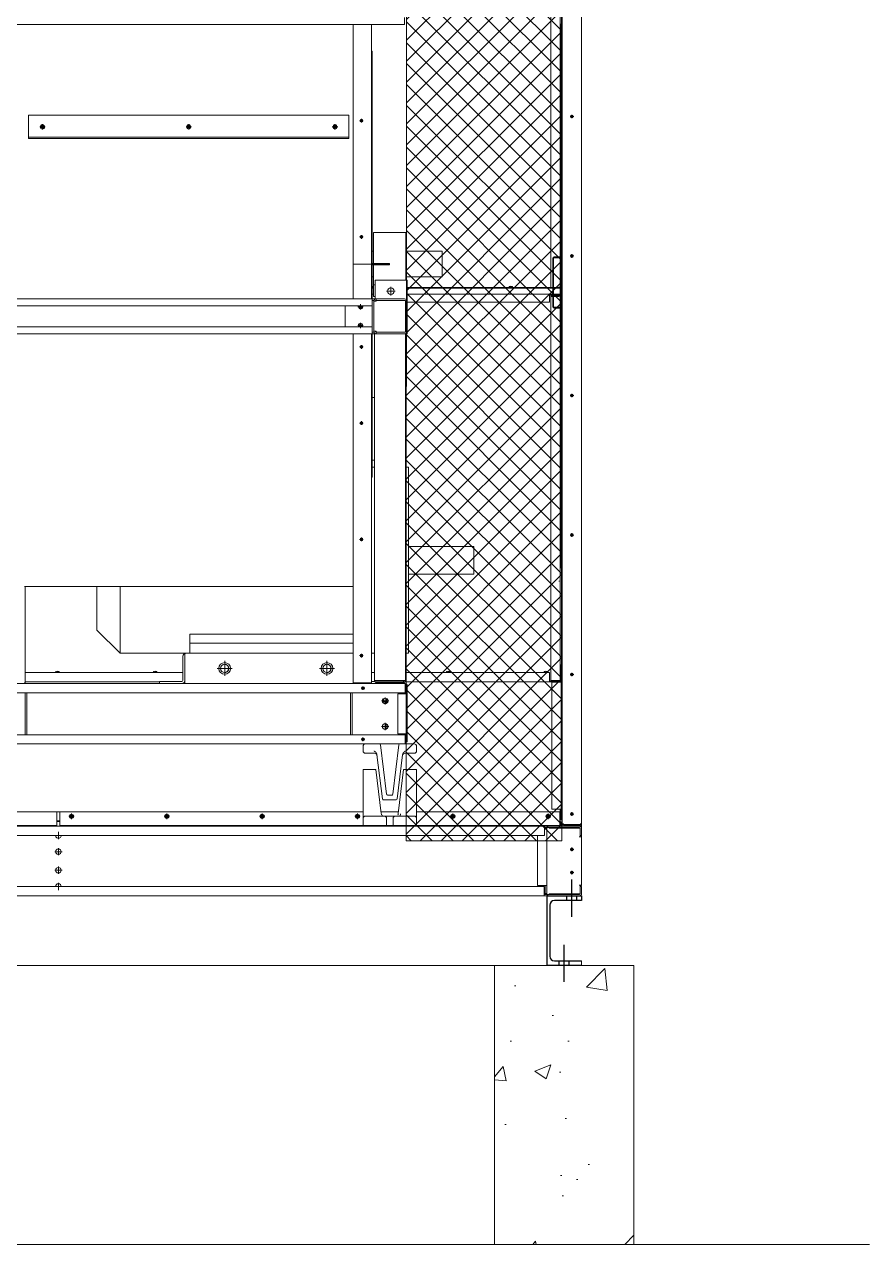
# Model space of a CAD drawing. Header units: millimetres. Extents: x 17797 to 47204, y 13896 to 34691.
# Drawn here: x 38800 to 40617, y 20729 to 23353 of the extents above; entities that cross this region are included whole.
import ezdxf

# ---------------------------------------------------------------- set-up
doc = ezdxf.new("R2010")
doc.units = ezdxf.units.MM
doc.linetypes.add('CENTERX2', pattern=[4, 2.5, -0.5, 0.5, -0.5])
doc.layers.add('냉각탑_기초', color=23, linetype='Continuous')

# ---------------------------------------------------------------- blocks, each defined once
blk = doc.blocks.new('2')
at = {"lineweight": 5}
h = blk.add_hatch(dxfattribs=at)
h.set_pattern_fill('ANSI37', scale=10)
h.set_pattern_definition([(45, (-1211599.89, -466736.474), (-22.4506403, 22.4506403), []), (135, (-1211599.89, -466736.474), (-22.4506403, -22.4506403), [])])
h.paths.add_polyline_path([(39955.9, 21597.1), (39952.1, 23550.3), (39622.1, 23550.3), (39620.7, 21597.1)])
at = {"color": 7, "lineweight": 20, "ltscale": 0.280701}
for p, q in [((39956.3, 21634), (39956.3, 24675.8)), ((39998.3, 21634), (39998.3, 24675.8)), ((39932.1, 22787.5), (39932.1, 23548.8)), ((39952.1, 23550.3), (39952.1, 22852.9)), ((39954.7, 23071.5), (39954.7, 23449.1)), ((39617.1, 23367.9), (39617.1, 23352.9)), ((37079.5, 23352.9), (39617.1, 23352.9)), ((39506.8, 23352.9), (39506.8, 22762.7)), ((39546.8, 23352.9), (39546.8, 22837.5)), ((39546.8, 23295.5), (39548, 23295.5)), ((39548, 23295.5), (39548, 23293.9)), ((39548, 23293.9), (39548, 22839.1)), ((39498, 23157.5), (38809, 23157.5)), ((38809, 23107.5), (38809, 23157.5)), ((39498, 23157.5), (39498, 23112.7)), ((39520.9, 23145.9), (39528.7, 23145.9)), ((39524.8, 23149.8), (39524.8, 23142)), ((39973.4, 23154.9), (39981.2, 23154.9)), ((39977.3, 23158.8), (39977.3, 23151)), ((38833.2, 23132.5), (38844.9, 23132.5)), ((38839, 23138.4), (38839, 23126.7)), ((38839, 23136.4), (38839, 23128.6)), ((39147.7, 23132.5), (39159.4, 23132.5)), ((39153.5, 23138.4), (39153.5, 23126.7)), ((39153.5, 23136.4), (39153.5, 23128.6)), ((39462.2, 23132.5), (39473.9, 23132.5)), ((39468, 23138.4), (39468, 23126.7)), ((39468, 23136.4), (39468, 23128.6)), ((38809, 23110.7), (39498, 23110.7)), ((38809, 23107.5), (39498, 23107.5)), ((39498, 23112.7), (39498, 23107.5)), ((39954.3, 22976.8), (39954.3, 23069.8)), ((39956.3, 23069.8), (39954.3, 23069.8)), ((39956.3, 22976.8), (39954.3, 22976.8)), ((39954.7, 22891.3), (39954.7, 22975.2)), ((39520.9, 22895.9), (39528.7, 22895.9)), ((39524.8, 22899.8), (39524.8, 22892)), ((39550.5, 22839.1), (39550.5, 22905.7)), ((39620.5, 22905.7), (39550.5, 22905.7)), ((39620.5, 22837.5), (39620.5, 22905.7)), ((39954.7, 22854.4), (39954.7, 22891.3)), ((39954.7, 22891.3), (39956.3, 22891.3)), ((39548, 22865), (39550.5, 22865)), ((39620.5, 22865), (39698.3, 22865)), ((39698.3, 22865), (39698.3, 22813.4)), ((39977.3, 22858.8), (39977.3, 22851)), ((39506.8, 22837.5), (39544, 22837.5)), ((39546.8, 22837.5), (39544, 22837.5)), ((39546.8, 22837.5), (39546.8, 22762.7)), ((39585.2, 22839.1), (39548, 22839.1)), ((39585.2, 22837.5), (39548, 22837.5)), ((39585.2, 22835.9), (39548, 22835.9)), ((39548, 22835.9), (39548, 22762.7)), ((39550.5, 22835.9), (39550.5, 22792.7)), ((39585.2, 22839.1), (39585.2, 22835.9)), ((39620.5, 22837.5), (39620.5, 22802.7)), ((39936.3, 22746), (39936.3, 22849.8)), ((39937.9, 22746), (39937.9, 22849.8)), ((39953.2, 22852.9), (39939.4, 22852.9)), ((39953.2, 22851.3), (39939.4, 22851.3)), ((39952.1, 22851.3), (39952.1, 22789.9)), ((39954.7, 22744.1), (39954.7, 22851.7)), ((39973.4, 22854.9), (39981.2, 22854.9)), ((39548, 22810), (39550.5, 22810)), ((39623, 22802.7), (39554.5, 22802.7)), ((39554.5, 22762.3), (39554.5, 22802.7)), ((39620.5, 22810), (39698.3, 22810)), ((39623, 22757.5), (39623, 22802.7)), ((39698.3, 22813.4), (39698.3, 22810)), ((39548, 22787.4), (39550.5, 22787.4)), ((39548, 22786), (39550.5, 22786)), ((39554.5, 22792.7), (39550.5, 22792.7)), ((39550.5, 22767.7), (39550.5, 22792.7)), ((39578.9, 22779.2), (39597.1, 22779.2)), ((39588, 22788.3), (39588, 22770.1)), ((39623, 22787.4), (39936.3, 22787.4)), ((39623, 22786), (39936.3, 22786)), ((39936.3, 22787.5), (39932.1, 22787.5)), ((39948.6, 22787.5), (39937.9, 22787.5)), ((39937.9, 22787.4), (39952.1, 22787.4)), ((39937.9, 22786), (39952.1, 22786)), ((39950.1, 22787.4), (39950.1, 22787.7)), ((39952.1, 22787.4), (39952.1, 22789.9)), ((39952.1, 22786), (39952.1, 22787.4)), ((39952.1, 22786), (39952.1, 22773.9)), ((37148.5, 22762.7), (39548.1, 22762.7)), ((39523, 22751.5), (39523, 22739.8)), ((39550.5, 22772.8), (39548, 22772.8)), ((39548.1, 22762.7), (39549.8, 22762.7)), ((39548.1, 22762.7), (39548.1, 22757.5)), ((39548.1, 22759.5), (39551.3, 22759.5)), ((39548.1, 22702.7), (39548.1, 22757.5)), ((39549.8, 22762.7), (39554.5, 22762.7)), ((39554.5, 22767.7), (39550.5, 22767.7)), ((39551.3, 22690.9), (39551.3, 22759.5)), ((39556.5, 22757.5), (39551.3, 22757.5)), ((39554.5, 22762.7), (39556, 22762.7)), ((39617.8, 22762.7), (39556.5, 22762.7)), ((39556.5, 22762.7), (39556.5, 22757.5)), ((39556.5, 22759.5), (39619.8, 22759.5)), ((39619.8, 22759.5), (39619.8, 22690.9)), ((39936.3, 22772.8), (39623, 22772.8)), ((39623, 22702.7), (39623, 22757.5)), ((39929, 22755.3), (39623, 22755.3)), ((39929, 22755.3), (39929, 22772)), ((39929, 22772), (39936.3, 22772)), ((39936.3, 22770.9), (39929, 22770.9)), ((39932.1, 22768.7), (39936.3, 22768.7)), ((39932.1, 22768.7), (39932.1, 22767.7)), ((39932.1, 22767.7), (39936.3, 22767.7)), ((39932.1, 22155.6), (39932.1, 22767.7)), ((39952.1, 22772.8), (39937.9, 22772.8)), ((39937.9, 22772), (39949, 22772)), ((39949, 22770.9), (39937.9, 22770.9)), ((39937.9, 22768.7), (39949, 22768.7)), ((39937.9, 22767.7), (39949, 22767.7)), ((39949, 22772.8), (39949, 22772)), ((39949, 22770.9), (39949, 22772)), ((39950.5, 22769.8), (39950.5, 22772.8)), ((39952.1, 22769.8), (39952.1, 22773.9)), ((39952.1, 22769.8), (39952.1, 22744.5)), ((39548.1, 22747.7), (37148.5, 22747.7)), ((39489.8, 22747.7), (39489.8, 22702.7)), ((39517.2, 22745.6), (39528.9, 22745.6)), ((39623, 22747.7), (39619.8, 22747.7)), ((39953.2, 22744.5), (39939.4, 22744.5)), ((39953.2, 22742.9), (39939.4, 22742.9)), ((39952.1, 22742.9), (39952.1, 22157.7)), ((39954.7, 22741.4), (39954.7, 22741.4)), ((39954.7, 22741.4), (39954.7, 22704.5)), ((37148.5, 22702.7), (39548.1, 22702.7)), ((39517.2, 22705.6), (39528.9, 22705.6)), ((39523, 22711.5), (39523, 22699.8)), ((39548.1, 22687.7), (39548.1, 22702.7)), ((39623, 22702.7), (39619.8, 22702.7)), ((39623, 22702.7), (39623, 22692.9)), ((39954.7, 22642.1), (39954.7, 22704.5)), ((39954.7, 22704.5), (39956.3, 22704.5)), ((39548.1, 22687.7), (37148.5, 22687.7)), ((39506.8, 22687.7), (39506.8, 21937.1)), ((39546.8, 22687.7), (39546.8, 21938.3)), ((39548, 22687.7), (39548.3, 22687.7)), ((39548, 22687.7), (39548, 22584.7)), ((39551.3, 22690.9), (39548.1, 22690.9)), ((39549.8, 22687.7), (39548.1, 22687.7)), ((39548.3, 22687.7), (39549.8, 22687.7)), ((39549.8, 22687.7), (39554.5, 22687.7)), ((39549.8, 22687.7), (39549.8, 22687.7)), ((39549.8, 22687.7), (39552.8, 22687.7)), ((39556.5, 22692.9), (39551.3, 22692.9)), ((39552.8, 22687.7), (39552.8, 21942.2)), ((39554.5, 22687.7), (39554.5, 22688.1)), ((39556.5, 22687.7), (39554.5, 22687.7)), ((39554.5, 22687.7), (39556, 22687.7)), ((39556, 22687.7), (39556.5, 22687.7)), ((39556.5, 22692.9), (39556.5, 22687.7)), ((39556.5, 22690.9), (39617.8, 22690.9)), ((39619.8, 22690.9), (39556.5, 22690.9)), ((39617.8, 22687.7), (39556.5, 22687.7)), ((39623, 22687.7), (39617.8, 22687.7)), ((39617.8, 22687.7), (39623, 22687.7)), ((39619.8, 22687.7), (39619.8, 21942.2)), ((39623, 22687.7), (39619.8, 22687.7)), ((39623, 22687.7), (39623, 22692.9)), ((39520.9, 22659.5), (39528.7, 22659.5)), ((39524.8, 22663.4), (39524.8, 22655.6)), ((39954.3, 22547.5), (39954.3, 22640.5)), ((39956.3, 22640.5), (39954.3, 22640.5)), ((39548, 22584.7), (39548, 22379.5)), ((39552.8, 22550.5), (39548, 22550.5)), ((39956.3, 22547.5), (39954.3, 22547.5)), ((39954.7, 22415.1), (39954.7, 22545.8)), ((39973.4, 22554.9), (39981.2, 22554.9)), ((39977.3, 22558.8), (39977.3, 22551)), ((39520.9, 22495.5), (39528.7, 22495.5)), ((39524.8, 22499.4), (39524.8, 22491.6)), ((39548, 22415.5), (39552.8, 22415.5)), ((39954.3, 22315.1), (39954.3, 22415.1)), ((39956.3, 22415.1), (39954.3, 22415.1)), ((39548, 22400.5), (39552.8, 22400.5)), ((39619.8, 22400.5), (39626.3, 22400.5)), ((39626.3, 22400.5), (39626.3, 22000.5)), ((39546.8, 22379.5), (39548, 22379.5)), ((39956.3, 22315.1), (39954.3, 22315.1)), ((39954.7, 21775.4), (39954.7, 22315.1)), ((39973.4, 22254.9), (39981.2, 22254.9)), ((39977.3, 22258.8), (39977.3, 22251)), ((39520.9, 22245.5), (39528.7, 22245.5)), ((39524.8, 22249.4), (39524.8, 22241.6)), ((39626.3, 22230.5), (39766.3, 22230.5)), ((39766.3, 22230.5), (39766.3, 22200.5)), ((39766.3, 22200.5), (39766.3, 22170.5)), ((39626.3, 22170.5), (39766.3, 22170.5)), ((39932.1, 21942.1), (39932.1, 22155.8)), ((39950.5, 22155.8), (39950.5, 22155.8)), ((39952.1, 22155.8), (39952.1, 22157.7)), ((39952.1, 22155.8), (39952.1, 21942.1)), ((38800.2, 22144), (39506.8, 22144)), ((38802.2, 22144), (38802.2, 21937.7)), ((38956.3, 22144), (38956.3, 22050.5)), ((39006.3, 22144), (39006.3, 22000.5)), ((38956.3, 22050.5), (39006.3, 22000.5)), ((39506.8, 22041.8), (39155.8, 22041.8)), ((39155.8, 22041.8), (39155.8, 22022.5)), ((39506.8, 22022.5), (39155.8, 22022.5)), ((39155.8, 22022.5), (39155.8, 22000.5)), ((39006.3, 22000.5), (39147.3, 22000.5)), ((39140.8, 21942), (39140.8, 21994)), ((39145.3, 21997.5), (39144.1, 21999.7)), ((39145.3, 21935.5), (39145.3, 21999.7)), ((39145.3, 21994), (39145.3, 21942)), ((39506.8, 22000.5), (39147.3, 22000.5)), ((39520.9, 21995.5), (39528.7, 21995.5)), ((39524.8, 21999.4), (39524.8, 21991.6)), ((39546.8, 22000.5), (39552.8, 22000.5)), ((39619.8, 22000.5), (39626.3, 22000.5)), ((39214.6, 21968), (39247.1, 21968)), ((39230.8, 21984.3), (39230.8, 21951.8)), ((39434.6, 21968), (39467.1, 21968)), ((39450.8, 21984.3), (39450.8, 21951.8)), ((39952.3, 21978.9), (39952.1, 21978.9)), ((39952.3, 21975.5), (39952.3, 21978.9)), ((39952.3, 21975.5), (39954.3, 21975.5)), ((39952.3, 21975.5), (39952.3, 21943.9)), ((39954.3, 21975.5), (39954.3, 21938.5)), ((39956.3, 21983.7), (39956.3, 21983.7)), ((39956.3, 21983.7), (39956.3, 21983.7)), ((39956.3, 21983.7), (39956.3, 21983.7)), ((39956.3, 21983.7), (39956.3, 21983.7)), ((39956.3, 21975.6), (39956.3, 21975.5)), ((39956.3, 21975.5), (39956.3, 21975.5)), ((38800.2, 21937.7), (38802.2, 21937.7)), ((38800.2, 21937.1), (38802.2, 21937.1)), ((38802.2, 21959), (39140.8, 21959)), ((38802.2, 21938.9), (39090.8, 21938.9)), ((38802.2, 21937.7), (38802.2, 21937.1)), ((38802.2, 21935.5), (38802.2, 21937.1)), ((39138.8, 21940), (39090.8, 21940)), ((39090.8, 21935.5), (39090.8, 21940)), ((39144.6, 21938.9), (39145.3, 21938.9)), ((39506.8, 21937.1), (39544, 21937.1)), ((39506.8, 21937.1), (39506.8, 21935.5)), ((39544, 21937.1), (39546.8, 21937.1)), ((39546.8, 21959), (39552.8, 21959)), ((39553.4, 21940), (39546.8, 21940)), ((39546.8, 21938.3), (39546.8, 21937.1)), ((39552.8, 21942.2), (39557.5, 21942.2)), ((39615.1, 21942.2), (39557.5, 21942.2)), ((39557.5, 21940.7), (39615.1, 21940.7)), ((39557.5, 21937.5), (39615.1, 21937.5)), ((39590.8, 21937.5), (39590.8, 21935.5)), ((39619.8, 21942.2), (39615.1, 21942.2)), ((39615.1, 21937.5), (39615.1, 21940.7)), ((39618.5, 21938.9), (39949, 21938.9)), ((39619.8, 21959), (39929, 21959)), ((39929, 21939), (39929, 21959)), ((39929, 21940.6), (39949, 21940.6)), ((39949, 21939), (39929, 21939)), ((39932.1, 21942.1), (39949, 21942.1)), ((39932.1, 21942.1), (39949, 21942.1)), ((39934.3, 21938.5), (39934.3, 21665.3)), ((39934.3, 21938.5), (39950.9, 21938.5)), ((39949, 21942), (39949, 21940.6)), ((39949, 21940.6), (39949, 21939)), ((39949, 21939), (39949, 21938.9)), ((39950.5, 21942.1), (39950.5, 21942)), ((39950.9, 21938.5), (39954.3, 21938.5)), ((39952.3, 21943.9), (39952.1, 21943.9)), ((39952.1, 21942.1), (39952.1, 21942)), ((39952.3, 21938.5), (39952.3, 21943.9)), ((39954.3, 21938.5), (39954.3, 21643.3)), ((39973.4, 21954.9), (39981.2, 21954.9)), ((39977.3, 21958.8), (39977.3, 21951)), ((39618.6, 21915.5), (37193.4, 21915.5)), ((38763, 21935.5), (38802.2, 21935.5)), ((39618.6, 21935.5), (38802.2, 21935.5)), ((38802.2, 21915.5), (38802.2, 21825.5)), ((38805.4, 21915.5), (38805.4, 21825.5)), ((39501.6, 21915.5), (39501.6, 21825.5)), ((39504.8, 21915.5), (39504.8, 21825.5)), ((39544, 21935.5), (39506.8, 21935.5)), ((39524.3, 21925.5), (39532.1, 21925.5)), ((39528.2, 21929.4), (39528.2, 21921.6)), ((39546.2, 21936.6), (39546.6, 21936.5)), ((39603.3, 21827.5), (39603.3, 21913.5)), ((39603.3, 21913.5), (39618.6, 21913.5)), ((39618.6, 21930.8), (39618.6, 21935.5)), ((39618.6, 21930.8), (39623.3, 21930.8)), ((39618.6, 21930.8), (39618.6, 21915.5)), ((39618.6, 21913.5), (39623.3, 21913.5)), ((39620.1, 21913.5), (39620.1, 21930.8)), ((39623.3, 21827.5), (39623.3, 21930.8)), ((39568, 21898), (39583.6, 21898)), ((39572, 21896.1), (39572, 21902.6)), ((39581.5, 21896.1), (39572, 21896.1)), ((39574.6, 21895.3), (39574.6, 21896.1)), ((39574.6, 21895.3), (39581.2, 21895.3)), ((39575.8, 21905.8), (39575.8, 21890.2)), ((39577.8, 21894.7), (39577.8, 21892.4)), ((39578.9, 21896.1), (39578.9, 21903.2)), ((39568, 21843), (39583.6, 21843)), ((39575.8, 21850.8), (39575.8, 21835.2)), ((39577.8, 21848.7), (39577.8, 21837.4)), ((37193.4, 21825.5), (39618.6, 21825.5)), ((39524.3, 21815.5), (39532.1, 21815.5)), ((39528.2, 21819.4), (39528.2, 21811.6)), ((39618.6, 21827.5), (39603.3, 21827.5)), ((39618.6, 21827.5), (39623.3, 21827.5)), ((39618.6, 21825.5), (39618.6, 21805.5)), ((39618.6, 21810.2), (39620.1, 21810.2)), ((39620.1, 21810.2), (39620.1, 21827.5)), ((39623.3, 21810.2), (39620.1, 21810.2)), ((39623.3, 21827.5), (39623.3, 21810.2)), ((37193.4, 21805.5), (39618.6, 21805.5)), ((39528.3, 21800.5), (39528.3, 21790.5)), ((39533.3, 21785.5), (39538.3, 21785.5)), ((39538.3, 21785.5), (39553.4, 21785.5)), ((39569.9, 21687.3), (39558.2, 21782.5)), ((39579.1, 21697.3), (39566, 21803.8)), ((39605.6, 21803.8), (39592.5, 21697.3)), ((39601.8, 21687.3), (39613.5, 21782.5)), ((39633.3, 21785.5), (39618.3, 21785.5)), ((39618.6, 21805.5), (39633.3, 21805.5)), ((39633.3, 21805.5), (39638.3, 21805.5)), ((39633.3, 21785.5), (39638.3, 21785.5)), ((39643.3, 21800.5), (39643.3, 21790.5)), ((39956.3, 21775.4), (39954.7, 21775.4)), ((39955.3, 21775.4), (39955.3, 21738.9)), ((39528.3, 21630.5), (39528.3, 21750.5)), ((39528.3, 21750.5), (39533.3, 21750.5)), ((39533.3, 21750.5), (39551, 21750.5)), ((39556.1, 21750.5), (39551, 21750.5)), ((39567.6, 21656.1), (39556.1, 21750.5)), ((39604, 21656.1), (39615.6, 21750.5)), ((39615.6, 21750.5), (39620.6, 21750.5)), ((39643.3, 21750.5), (39620.6, 21750.5)), ((39643.3, 21750.5), (39643.3, 21655.5)), ((39955.3, 21738.9), (39954.3, 21738.9)), ((39954.3, 21732.4), (39954.6, 21731.9)), ((39954.6, 21738.4), (39954.6, 21731.9)), ((39955.3, 21733.4), (39954.6, 21731.9)), ((39955.3, 21733.4), (39955.3, 21738.4)), ((39955.3, 21733.4), (39956.1, 21731.9)), ((39956.1, 21738.5), (39956.1, 21731.9)), ((39956.3, 21732.5), (39956.1, 21731.9)), ((39571.9, 21685.5), (39599.8, 21685.5)), ((39581.1, 21695.5), (39590.6, 21695.5)), ((39954.3, 21695.5), (39954.6, 21695.9)), ((39954.3, 21686.4), (39954.6, 21685.9)), ((39954.6, 21685.9), (39954.6, 21695.9)), ((39955.3, 21694.4), (39954.6, 21695.9)), ((39955.3, 21687.4), (39954.6, 21685.9)), ((39955.3, 21694.4), (39956.1, 21695.9)), ((39955.3, 21694.4), (39955.3, 21687.4)), ((39955.3, 21687.4), (39956.1, 21685.9)), ((39956.1, 21685.9), (39956.1, 21695.9)), ((39956.3, 21695.4), (39956.1, 21695.9)), ((39956.3, 21686.5), (39956.1, 21685.9)), ((37826.3, 21659.9), (38870.3, 21659.9)), ((38876.3, 21659.9), (38870.3, 21659.9)), ((38870.3, 21659.9), (38870.3, 21628.9)), ((39528.3, 21659.9), (38876.3, 21659.9)), ((38876.3, 21659.9), (38876.3, 21628.9)), ((38895.5, 21649.9), (38907.2, 21649.9)), ((38901.3, 21655.8), (38901.3, 21644.1)), ((39100.5, 21649.9), (39112.2, 21649.9)), ((39106.3, 21655.8), (39106.3, 21644.1)), ((39305.5, 21649.9), (39317.2, 21649.9)), ((39311.3, 21655.8), (39311.3, 21644.1)), ((39510.5, 21649.9), (39522.2, 21649.9)), ((39516.3, 21655.8), (39516.3, 21644.1)), ((39533.3, 21650.5), (39538.3, 21650.5)), ((39538.3, 21650.5), (39573.8, 21650.5)), ((39604.5, 21659.9), (39567.2, 21659.9)), ((39567.6, 21656.1), (39567.8, 21654.9)), ((39573.8, 21650.5), (39597.8, 21650.5)), ((39638.3, 21650.5), (39597.8, 21650.5)), ((39598.9, 21650.5), (39598.9, 21650.5)), ((39602.2, 21651.7), (39602.1, 21651.7)), ((39604, 21656.1), (39603.9, 21654.9)), ((39609, 21655.5), (39607.8, 21650.5)), ((39951.3, 21659.9), (39643.3, 21659.9)), ((39643.3, 21645.5), (39643.3, 21655.5)), ((39715.5, 21649.9), (39727.2, 21649.9)), ((39721.3, 21655.8), (39721.3, 21644.1)), ((39920.5, 21649.9), (39932.2, 21649.9)), ((39926.3, 21655.8), (39926.3, 21644.1)), ((39954.3, 21665.3), (39934.3, 21665.3)), ((39952.3, 21659.9), (39951.3, 21659.9)), ((39951.3, 21659.9), (39951.3, 21628.9)), ((39952.3, 21659.9), (39952.3, 21665.3)), ((39952.3, 21659.9), (39952.3, 21643.3)), ((39973.4, 21654.9), (39981.2, 21654.9)), ((39977.3, 21658.8), (39977.3, 21651)), ((36703.5, 21628.9), (39993.1, 21628.9)), ((37826.3, 21630.5), (38870.3, 21630.5)), ((38870.3, 21639.9), (38876.3, 21639.9)), ((38876.3, 21638.9), (38870.3, 21638.9)), ((38876.3, 21630.5), (39951.3, 21630.5)), ((39578.8, 21630.5), (39578.8, 21645.5)), ((39592.8, 21630.5), (39592.8, 21645.5)), ((39643.3, 21630.5), (39643.3, 21645.5)), ((39918.6, 21628.9), (39918.6, 21623.7)), ((39918.6, 21625.7), (39920.1, 21625.7)), ((39923.3, 21623.7), (39918.6, 21623.7)), ((39918.6, 21623.7), (39918.6, 21608.9)), ((39920.1, 21623.7), (39920.1, 21625.7)), ((39920.1, 21625.7), (39923.3, 21625.7)), ((39923.3, 21625.7), (39923.3, 21623.8)), ((39923.3, 21623.7), (39923.3, 21484.1)), ((39924, 21625.7), (39928.5, 21625.7)), ((39924.3, 21626.7), (39925.6, 21625.7)), ((39928.5, 21625.7), (39993.1, 21625.7)), ((39928.5, 21624.8), (39928.5, 21625.7)), ((39995.1, 21624.8), (39928.5, 21624.8)), ((39951.3, 21639.9), (39952.3, 21639.9)), ((39952.3, 21638.9), (39951.3, 21638.9)), ((39954.3, 21643.3), (39952.3, 21643.3)), ((39952.3, 21643.3), (39952.3, 21639.9)), ((39952.3, 21628.9), (39952.3, 21638.9)), ((39952.3, 21624.8), (39952.3, 21625.7)), ((39954.3, 21628.9), (39954.3, 21635.5)), ((39954.3, 21624.8), (39954.3, 21625.7)), ((39956.3, 21634), (39956.3, 21628.9)), ((39956.3, 21634), (39959.4, 21634)), ((39956.3, 21625.7), (39956.3, 21624.8)), ((39959.4, 21630.9), (39959.4, 21634)), ((39998.3, 21632.5), (39959.4, 21632.5)), ((39998.3, 21632.5), (39959.4, 21632.5)), ((39998.3, 21630.9), (39959.4, 21630.9)), ((39995.1, 21624.8), (39995.1, 21605.7)), ((39998.3, 21634), (39995.2, 21634)), ((39998.3, 21634), (39998.3, 21623.7)), ((39998.3, 21623.7), (39998.3, 21608.9)), ((39918.6, 21608.9), (36778, 21608.9)), ((38865.5, 21608.9), (38881.1, 21608.9)), ((38873.3, 21616.7), (38873.3, 21601.1)), ((39903.3, 21500.9), (39903.3, 21608.9)), ((39998.3, 21605.7), (39993.1, 21605.7)), ((39998.3, 21608.9), (39995.1, 21608.9)), ((39998.3, 21608.9), (39998.3, 21605.7)), ((39998.3, 21605.7), (39998.3, 21502.1)), ((38865.5, 21573.9), (38881.1, 21573.9)), ((38873.3, 21581.7), (38873.3, 21566.1)), ((39973.4, 21578.9), (39981.2, 21578.9)), ((39974.7, 21577.5), (39977.9, 21581.9)), ((39977.3, 21582.8), (39977.3, 21575)), ((38865.5, 21533.9), (38881.1, 21533.9)), ((38873.3, 21541.7), (38873.3, 21526.1)), ((39973.4, 21528.9), (39981.2, 21528.9)), ((39977.3, 21532.8), (39977.3, 21525)), ((36778.5, 21498.9), (39918.1, 21498.9)), ((38865.5, 21498.9), (38881.1, 21498.9)), ((38873.3, 21506.7), (38873.3, 21491.1)), ((39923.3, 21500.9), (39903.3, 21500.9)), ((39918.1, 21498.9), (39918.1, 21484.1)), ((39920.1, 21482.1), (39920.1, 21500.9)), ((39993.1, 21502.1), (39998.3, 21502.1)), ((39995.1, 21502.1), (39995.1, 21483)), ((39995.1, 21500.9), (39998.3, 21500.9)), ((39998.3, 21498.9), (39995.1, 21498.9)), ((39996.3, 21500.9), (39996.3, 21498.9)), ((39998.3, 21502.1), (39998.3, 21500.9)), ((39998.3, 21498.9), (39998.3, 21484.1)), ((36778.5, 21478.9), (39918.1, 21478.9)), ((39918.1, 21484.1), (39918.1, 21478.9)), ((39918.1, 21484.1), (39920.1, 21484.1)), ((39918.1, 21482.1), (39923.3, 21482.1)), ((39928.5, 21478.9), (39918.1, 21478.9)), ((39923.3, 21483.6), (39920.1, 21483.6)), ((39923.3, 21484), (39923.3, 21482.1)), ((39924, 21482.1), (39928.5, 21482.1)), ((39924.3, 21481.2), (39925.6, 21482.1)), ((39928.5, 21483), (39928.5, 21482.1)), ((39928.5, 21483), (39995.1, 21483)), ((39928.5, 21482.1), (39993.1, 21482.1)), ((39993.1, 21478.9), (39928.5, 21478.9)), ((39954.3, 21482.3), (39950.9, 21482.3)), ((39952.3, 21482.1), (39952.3, 21482.3)), ((39954.3, 21483), (39954.3, 21482.1)), ((39956.3, 21483), (39956.3, 21482.3)), ((39956.3, 21482.3), (39956.3, 21482.3)), ((39994.9, 21478.9), (39993.1, 21478.9)), ((39998.3, 21484.1), (39998.3, 21482.3))]:
    blk.add_line(p, q, dxfattribs=at)
at = {"color": 1, "linetype": 'CENTERX2', "ltscale": 50}
for p, q in [((39977.3, 21433.9), (39977.3, 21513.9)), ((39960.8, 21293.9), (39960.8, 21373.9))]:
    blk.add_line(p, q, dxfattribs=at)
at = {"color": 7, "lineweight": 25, "ltscale": 0.125}
for p, q in [((39923.3, 21478.9), (39998.3, 21478.9)), ((39998.3, 21328.9), (39923.3, 21328.9))]:
    blk.add_line(p, q, dxfattribs=at)
at = {"ltscale": 25}
blk.add_line((39923.3, 21478.9), (39923.3, 21328.9), dxfattribs=at)
at = {"color": 7, "lineweight": 25, "ltscale": 0.05125}
for p, q in [((39998.3, 21468.9), (39939.8, 21468.9)), ((39939.8, 21338.9), (39998.3, 21338.9))]:
    blk.add_line(p, q, dxfattribs=at)
for p, q in [((39966.3, 21468.9), (39966.3, 21478.9)), ((39988.3, 21468.9), (39988.3, 21478.9)), ((39949.8, 21328.9), (39949.8, 21338.9)), ((39971.8, 21328.9), (39971.8, 21338.9))]:
    blk.add_line(p, q)
at = {"color": 7, "lineweight": 25, "ltscale": 0.008333}
blk.add_line((39998.3, 21478.9), (39998.3, 21468.9), dxfattribs=at)
at = {"color": 7, "lineweight": 25, "ltscale": 0.091667}
blk.add_line((39929.8, 21458.9), (39929.8, 21348.9), dxfattribs=at)
at = {"color": 7, "lineweight": 15, "ltscale": 0.0625}
blk.add_line((39998.3, 21338.9), (39998.3, 21328.9), dxfattribs=at)
at = {"lineweight": 5}
blk.add_line((36773.3, 21328.9), (39923.3, 21328.9), dxfattribs=at)
at = {"color": 0, "lineweight": 20}
blk.add_lwpolyline([(39622.1, 23550.3), (39952.1, 23550.3), (39955.9, 21597.1), (39620.7, 21597.1)], close=True, dxfattribs=at)
at = {"color": 7, "lineweight": 20, "ltscale": 0.280701}
for centre, radius in [((39524.8, 23145.9), 3), ((39977.3, 23154.9), 3), ((38839, 23132.5), 4.5), ((38839, 23132.5), 3), ((39153.5, 23132.5), 4.5), ((39153.5, 23132.5), 3), ((39468, 23132.5), 4.5), ((39468, 23132.5), 3), ((39524.8, 22895.9), 3), ((39977.3, 22854.9), 3), ((39588, 22779.2), 7), ((39524.8, 22659.5), 3), ((39977.3, 22554.9), 3), ((39524.8, 22495.5), 3), ((39977.3, 22254.9), 3), ((39524.8, 22245.5), 3), ((39524.8, 21995.5), 3), ((39230.8, 21968), 12.5), ((39230.8, 21968), 9), ((39450.8, 21968), 12.5), ((39450.8, 21968), 9), ((39977.3, 21954.9), 3), ((39528.2, 21925.5), 3), ((39575.8, 21898), 6), ((39575.8, 21843), 6), ((39528.2, 21815.5), 3), ((38901.3, 21649.9), 4.5), ((38901.3, 21649.9), 3), ((39106.3, 21649.9), 4.5), ((39106.3, 21649.9), 3), ((39311.3, 21649.9), 4.5), ((39311.3, 21649.9), 3), ((39516.3, 21649.9), 4.5), ((39516.3, 21649.9), 3), ((39721.3, 21649.9), 4.5), ((39721.3, 21649.9), 3), ((39926.3, 21649.9), 4.5), ((39926.3, 21649.9), 3), ((39977.3, 21654.9), 3), ((38873.3, 21573.9), 6), ((39977.3, 21578.9), 3), ((38873.3, 21533.9), 6), ((39977.3, 21528.9), 3)]:
    blk.add_circle(centre, radius, dxfattribs=at)
for centre, radius, start, end in [((39552, 23358.1), 5.2, 269.7849, 270), ((39616.6, 23358.1), 5.2, 270, 270.214), ((39959.4, 23308), 3.1, 180, 180.5315), ((39957.8, 23069.8), 3.5, 115.3741, 180), ((39957.8, 22976.8), 3.5, 180, 244.6259), ((39548, 22840.3), 1.2, 180, 270), ((39548, 22840.3), 2.8, 244.624, 270), ((39548, 22834.7), 2.8, 90, 115.376), ((39548, 22834.7), 1.2, 90, 180), ((39939.4, 22849.8), 3.1, 90, 180), ((39939.4, 22849.8), 1.5, 90, 180), ((39953.2, 22854.4), 1.5, 270, 0), ((39953.2, 22854.4), 3.1, 270, 0), ((39556.5, 22757.5), 5.2, 90, 180), ((39556.5, 22757.5), 2, 90, 180), ((39617.8, 22757.5), 5.2, 0, 90), ((39523, 22745.6), 4.5, 152.1808, 27.8192), ((39523, 22745.6), 4.5, 152.1815, 27.8185), ((39523, 22745.6), 3, 135.5708, 44.4292), ((39939.4, 22746), 3.1, 180, 270), ((39939.4, 22746), 1.5, 180, 270), ((39953.2, 22741.4), 3.1, 0, 90), ((39953.2, 22741.4), 1.5, 0, 90), ((39523, 22705.6), 4.5, 319.8772, 220.1227), ((39523, 22705.6), 4.5, 319.8764, 220.1235), ((39523, 22705.6), 3, 284.8411, 255.1589), ((39556.5, 22692.9), 5.2, 180, 270), ((39556.5, 22692.9), 2, 180, 270), ((39617.8, 22692.9), 5.2, 270, 0), ((39957.8, 22640.5), 3.5, 115.3741, 180), ((39957.8, 22547.5), 3.5, 180, 244.6259), ((39959.4, 22337.8), 3.1, 179.4684, 180), ((39147.3, 21994), 6.5, 90, 180), ((38873.3, 21957.9), 3, 62.3709, 159.7606), ((39083.3, 21957.9), 3, 62.3709, 159.7606), ((39138.8, 21942), 2, 270, 0), ((39138.8, 21942), 6.5, 270.4522, 0), ((39544, 21938.3), 2.8, 270, 334.6203), ((39540.5, 21938.4), 6.36, 342.8204, 348.4673), ((39557.5, 21942.2), 4.7, 180, 270), ((39557.5, 21942.2), 1.5, 180, 270), ((39615.1, 21942.2), 4.7, 270, 0), ((39615.1, 21942.2), 1.5, 270, 0), ((39713.3, 21957.9), 3, 62.3709, 159.7606), ((39923.3, 21957.9), 3, 62.3709, 159.7606), ((39618.6, 21930.8), 4.7, 0, 90), ((39618.6, 21930.8), 1.5, 0, 90), ((39577.2, 21894.7), 0.6, 0, 90), ((39618.6, 21810.2), 1.5, 270, 0), ((39090.5, 21810.2), 4.7, 269.72, 270), ((39156.1, 21810.2), 4.7, 270, 270.28), ((39533.3, 21800.5), 5, 90, 180), ((39533.3, 21790.5), 5, 180, 270), ((39533, 21810.2), 4.7, 269.7229, 270), ((39553.4, 21780.5), 5, 7, 90), ((39564.1, 21803.5), 2, 7, 90), ((39607.6, 21803.5), 2, 90, 173), ((39618.3, 21780.5), 5, 90, 173), ((39638.3, 21800.5), 5, 0, 90), ((39638.3, 21790.5), 5, 270, 0), ((39571.9, 21687.5), 2, 187, 270), ((39581.1, 21697.5), 2, 187, 270), ((39590.6, 21697.5), 2, 270, 353), ((39599.8, 21687.5), 2, 270, 353), ((39533.3, 21645.5), 5, 90, 180), ((39572.8, 21655.5), 5, 187.0004, 269.8075), ((39572.7, 21655.5), 4.97, 189.5501, 207.8016), ((39572.8, 21655.6), 5.08, 198.4501, 207.4918), ((39573.8, 21645.5), 5, 360, 90), ((39597.8, 21645.5), 5, 90, 180), ((39598.9, 21655.7), 5.19, 270.3847, 273.9534), ((39598.9, 21655.5), 4.97, 332.1921, 350.4624), ((39638.3, 21645.5), 5, 0, 90), ((39977.3, 21655.9), 3, 189.6002, 350.4148), ((39928.5, 21623.7), 5.2, 90, 180), ((39959.4, 21634), 3.1, 180, 270), ((39959.4, 21634), 1.5, 180, 270), ((39993.1, 21623.7), 5.2, 0, 90), ((39993.1, 21623.7), 2, 33.3671, 90), ((38873.3, 21608.9), 6, 180, 0.0005), ((38873.3, 21498.9), 6, 0, 180), ((39928.5, 21484.1), 5.2, 180, 270), ((39959.7, 21482.3), 3.4, 180, 183.3723), ((39957.3, 21482.3), 0.955, 180.0657, 192.1536), ((39959.7, 21482.3), 3.4, 269.0724, 270), ((39993.1, 21484.1), 5.2, 270, 0), ((39993.1, 21484.1), 2, 270, 326.6331), ((39994.9, 21482.3), 3.4, 270, 0)]:
    blk.add_arc(centre, radius, start, end, dxfattribs=at)
at = {"color": 7, "lineweight": 25}
for centre, start, end in [((39939.8, 21458.9), 90, 180), ((39939.8, 21348.9), 180, 270)]:
    blk.add_arc(centre, 10, start, end, dxfattribs=at)
at = {"color": 7, "lineweight": 20, "ltscale": 0.280701, "extrusion": (0, 0, -1)}
for centre, major_axis, ratio, start_param, end_param in [((39546.1, 22787.2), (4.5, 0), 0.681998, 5.162778, 6.14107), ((39546.1, 22785.7), (4.5, 0), 0.681998, 5.162778, 5.708154), ((39846.1, 22787.2), (-4.5, 0), 0.681998, 0.067303, 1.570796), ((39846.1, 22785.7), (-4.5, 0), 0.681998, 0.575031, 1.570796), ((39846.1, 22787.2), (4.5, 0), 0.681998, 4.712389, 6.215882), ((39846.1, 22785.7), (4.5, 0), 0.681998, 4.712389, 5.708154), ((39948.6, 22789.9), (3.5, 0), 0.681998, 6.283185, 7.853982), ((39949, 22769.8), (3.1, 0), 0.681998, 0, 1.570796), ((39949, 22769.8), (1.5, 0), 0.681998, 0, 1.570796), ((39949, 22157.7), (3.1, 0), 0.681998, 0, 1.570796), ((39949, 22155.8), (3.1, 0), 0.000436, 5.208009, 6.283185), ((39526.8, 21992.7), (-3, 0), 0.866065, 0.009602, 1.901372), ((39526.8, 21991.9), (-3, 0), 0.866065, 0.304805, 1.831651), ((38871.1, 21957.9), (-4.5, 0), 1, 0.228118, 2.913474), ((38946.1, 21939), (4.5, 0), 0.000436, 3.141622, 6.283214), ((38946.1, 21939), (4.5, 0), 0.000436, 2.070796, 3.141622), ((38946.1, 21939), (4.5, 0), 0.000436, 0.000029, 2.070796), ((39081.1, 21957.9), (-4.5, 0), 1, 0.228118, 2.913474), ((39711.1, 21957.9), (-4.5, 0), 1, 0.228118, 2.913474), ((39846.1, 21939), (4.5, 0), 0.000436, 0.000029, 3.141622), ((39846.1, 21939), (4.5, 0), 0.000436, 3.141622, 5.212389), ((39846.1, 21939), (4.5, 0), 0.000436, 5.212389, 6.283214), ((39921.1, 21957.9), (-4.5, 0), 1, 0.228118, 2.913474), ((39949, 21942.1), (3.1, 0), 0.000436, 4.712389, 6.283185), ((39949, 21942.1), (1.5, 0), 0.000436, 4.712389, 6.283185), ((39949, 21942), (-3.1, 0), 0.000436, 3.141593, 4.712389), ((39949, 21942), (-1.5, 0), 0.000436, 3.141593, 4.712389), ((39544, 21937.1), (2.8, 0), 0.499932, 0.448652, 1.029298), ((39953.5, 21778.2), (1.2, 0), 0.087156, 5.442115, 6.283185), ((39953.5, 21738.6), (-2.8, 0), 0.087156, 3.141593, 4.422637), ((38872.9, 21639.1), (2.5, 0), 0.458953, 3.141564, 3.885569), ((38872.9, 21639.1), (2.5, 0), 0.458953, 2.925771, 3.141564), ((38872.9, 21638.1), (2.5, 0), 0.458953, 3.938292, 5.486485), ((38872.9, 21639.1), (2.5, 0), 0.458953, 5.539208, 5.783185), ((38872.9, 21639.1), (2.5, 0), 0.458953, 5.783185, 6.283156), ((38872.9, 21639.1), (2.5, 0), 0.458953, 6.283156, 6.499007), ((39950.9, 21635.5), (-3.4, 0), 0.999978, 1.995186, 3.141593)]:
    blk.add_ellipse(centre, major_axis=major_axis, ratio=ratio, start_param=start_param, end_param=end_param, dxfattribs=at)
at = {"color": 7, "lineweight": 20, "ltscale": 0.280701}
for points in [[(39147.3, 22000.5), (39146.9, 22000.5), (39146.5, 22000.4), (39146.1, 22000.3), (39145.7, 22000), (39145.3, 21999.7)], [(39924, 21625.7), (39923.7, 21625.3), (39923.5, 21624.9), (39923.4, 21624.5), (39923.3, 21624.1), (39923.3, 21623.7)], [(39924, 21482.1), (39923.7, 21482.5), (39923.5, 21482.9), (39923.4, 21483.3), (39923.3, 21483.7), (39923.3, 21484.1)]]:
    blk.add_open_spline(points, degree=5, dxfattribs=at)
for points, knots in [([(39230.8, 21977), (39231.7, 21977), (39232.5, 21976.8), (39233.3, 21976.6), (39234.9, 21975.9), (39236.2, 21974.9), (39236.8, 21974.3), (39237.8, 21973), (39238.5, 21971.6), (39238.7, 21970.8), (39238.9, 21969.8), (39239, 21968.7), (39239, 21968.5), (39239, 21968.3), (39239, 21968)], [0, 0, 0, 0, 0, 0, 5.917955, 5.917955, 5.917955, 11.759022, 11.759022, 11.759022, 17.51113, 17.51113, 17.51113, 19.269457, 19.269457, 19.269457, 19.269457, 19.269457, 19.269457]), ([(39230.8, 21959), (39231.7, 21959.1), (39232.5, 21959.2), (39233.3, 21959.5), (39234.9, 21960.2), (39236.2, 21961.2), (39236.8, 21961.8), (39237.8, 21963), (39238.5, 21964.5), (39238.7, 21965.3), (39238.9, 21966.3), (39239, 21967.3), (39239, 21967.5), (39239, 21967.8), (39239, 21968)], [0, 0, 0, 0, 0, 0, 5.917898, 5.917898, 5.917898, 11.759009, 11.759009, 11.759009, 17.511215, 17.511215, 17.511215, 19.269546, 19.269546, 19.269546, 19.269546, 19.269546, 19.269546]), ([(39450.8, 21977), (39451.7, 21977), (39452.5, 21976.8), (39453.3, 21976.6), (39454.9, 21975.9), (39456.2, 21974.9), (39456.8, 21974.3), (39457.8, 21973), (39458.5, 21971.6), (39458.7, 21970.8), (39458.9, 21969.8), (39459, 21968.7), (39459, 21968.5), (39459, 21968.3), (39459, 21968)], [0, 0, 0, 0, 0, 0, 5.917955, 5.917955, 5.917955, 11.759022, 11.759022, 11.759022, 17.51113, 17.51113, 17.51113, 19.269457, 19.269457, 19.269457, 19.269457, 19.269457, 19.269457]), ([(39450.8, 21959), (39451.7, 21959.1), (39452.5, 21959.2), (39453.3, 21959.5), (39454.9, 21960.2), (39456.2, 21961.2), (39456.8, 21961.8), (39457.8, 21963), (39458.5, 21964.5), (39458.7, 21965.3), (39458.9, 21966.3), (39459, 21967.3), (39459, 21967.5), (39459, 21967.8), (39459, 21968)], [0, 0, 0, 0, 0, 0, 5.917898, 5.917898, 5.917898, 11.759009, 11.759009, 11.759009, 17.511215, 17.511215, 17.511215, 19.269546, 19.269546, 19.269546, 19.269546, 19.269546, 19.269546]), ([(39558.2, 21782.5), (39558.2, 21782.8), (39558.1, 21783.2), (39558, 21783.5), (39557.8, 21784.2), (39557.5, 21784.8), (39557.4, 21785.1), (39557, 21785.8), (39556.6, 21786.4), (39556.3, 21786.7), (39555.8, 21787.3), (39555.2, 21787.9), (39554.9, 21788.2), (39554.3, 21788.8), (39553.6, 21789.4), (39553.3, 21789.6), (39552.8, 21790), (39552.4, 21790.3), (39552.3, 21790.4), (39552.3, 21790.5), (39552.2, 21790.5)], [0, 0, 0, 0, 0, 0, 2.255203, 2.255203, 2.255203, 4.814439, 4.814439, 4.814439, 7.821689, 7.821689, 7.821689, 11.45238, 11.45238, 11.45238, 15.709201, 15.709201, 15.709201, 16.735664, 16.735664, 16.735664, 16.735664, 16.735664, 16.735664]), ([(39613.5, 21782.5), (39613.5, 21782.8), (39613.6, 21783.2), (39613.6, 21783.5), (39613.9, 21784.2), (39614.1, 21784.8), (39614.3, 21785.1), (39614.7, 21785.8), (39615.1, 21786.4), (39615.4, 21786.7), (39615.9, 21787.3), (39616.4, 21787.9), (39616.7, 21788.2), (39617.4, 21788.8), (39618, 21789.4), (39618.4, 21789.6), (39618.8, 21790), (39619.3, 21790.3), (39619.3, 21790.4), (39619.4, 21790.5), (39619.5, 21790.5)], [0, 0, 0, 0, 0, 0, 2.255207, 2.255207, 2.255207, 4.814432, 4.814432, 4.814432, 7.821683, 7.821683, 7.821683, 11.452376, 11.452376, 11.452376, 15.709177, 15.709177, 15.709177, 16.735649, 16.735649, 16.735649, 16.735649, 16.735649, 16.735649])]:
    blk.add_open_spline(points, degree=5, knots=knots, dxfattribs=at)

msp = doc.modelspace()

# ---------------------------------------------------------------- hatches: boundary and pattern name
at = {"layer": '냉각탑_기초', "lineweight": 20, "ltscale": 30}
h = msp.add_hatch(dxfattribs=at)
h.set_pattern_fill('AR-CONC', color=256, scale=50, style=0)
h.set_pattern_definition([(50, (23052.3, 4787.6), (358.63, -31.376), [37.5, -412.5]), (355, (23052.3, 4787.6), (-69.3757, 376.096), [30, -330]), (100.4514, (23082.2, 4785), (289.2547, 344.72), [31.87, -350.571]), (46.1842, (23052.3, 4887.6), (533.6205, -82.7595), [56.25, -618.75]), (96.6356, (23096.8, 4880.7), (467.331, 487.059), [47.805, -525.856]), (351.1842, (23052.3, 4887.6), (467.331, 487.059), [45, -495]), (21, (23102.3, 4862.6), (298.4535, -201.3094), [37.5, -412.5]), (326, (23102.3, 4862.6), (121.6577, 362.575), [30, -330]), (71.4514, (23127.18, 4845.83), (420.1113, 161.265), [31.87, -350.571]), (37.5, (23052.31, 4787.6), (6.0799, 166.4469), [0, -326, 0, -335, 0, -331.25]), (7.5, (23052.3, 4787.6), (131.5348, 197.2059), [0, -191, 0, -318.5, 0, -126.25]), (327.5, (22940.81, 4787.6), (266.9112, -11.2774), [0, -125, 0, -390, 0, -517.5]), (317.5, (22890.8, 4787.6), (291.593, 50.0525), [0, -162.5, 0, -259, 0, -367.5])])
h.paths.add_polyline_path([(39810.8, 21328.9), (40110.8, 21328.9), (40110.8, 20728.9), (39810.8, 20728.9)])

# ---------------------------------------------------------------- linework, layer by layer
msp.add_line((36173.7, 20728.9), (40617.4, 20728.9), dxfattribs=at)
msp.add_lwpolyline([(40110.8, 20728.9), (40110.8, 21328.9), (39810.8, 21328.9), (39810.8, 20728.9)], dxfattribs=at)

# ---------------------------------------------------------------- block references
msp.add_blockref('2', (0, 0))

doc.saveas('drawing.dxf')
